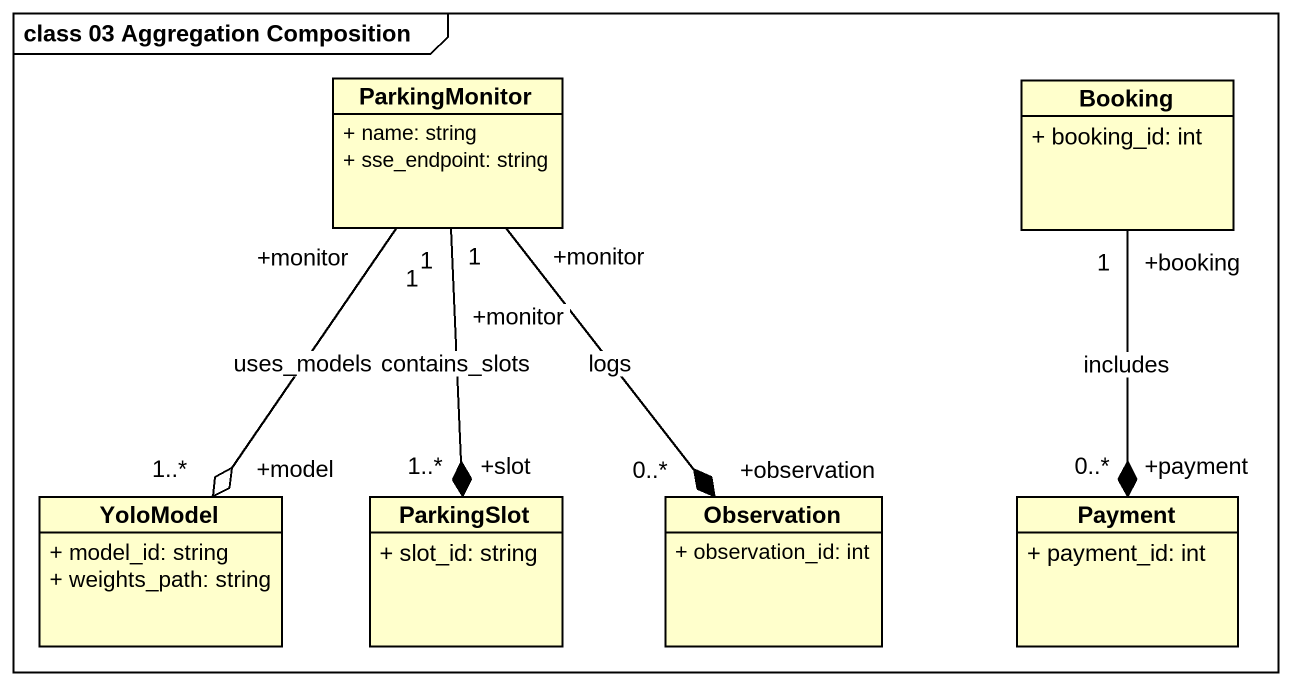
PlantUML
@startuml
mainframe class 03 Aggregation Composition
hide circle
hide empty members
skinparam classAttributeIconSize 0
class ParkingMonitor {
  + name: string
  + sse_endpoint: string
}
class Booking {
  + booking_id: int
}
class YoloModel {
  + model_id: string
  + weights_path: string
}
class ParkingSlot {
  + slot_id: string
}
class Observation {
  + observation_id: int
}
class Payment {
  + payment_id: int
}
YoloModel "+model\n1..*" o-up- "+monitor\n1" ParkingMonitor : uses_models
ParkingSlot "+slot\n1..*" *-up- "+monitor\n1" ParkingMonitor : contains_slots
Observation "+observation\n0..*" *-up- "+monitor\n1" ParkingMonitor : logs
Payment "+payment\n0..*" *-up- "+booking\n1" Booking : includes
@enduml
